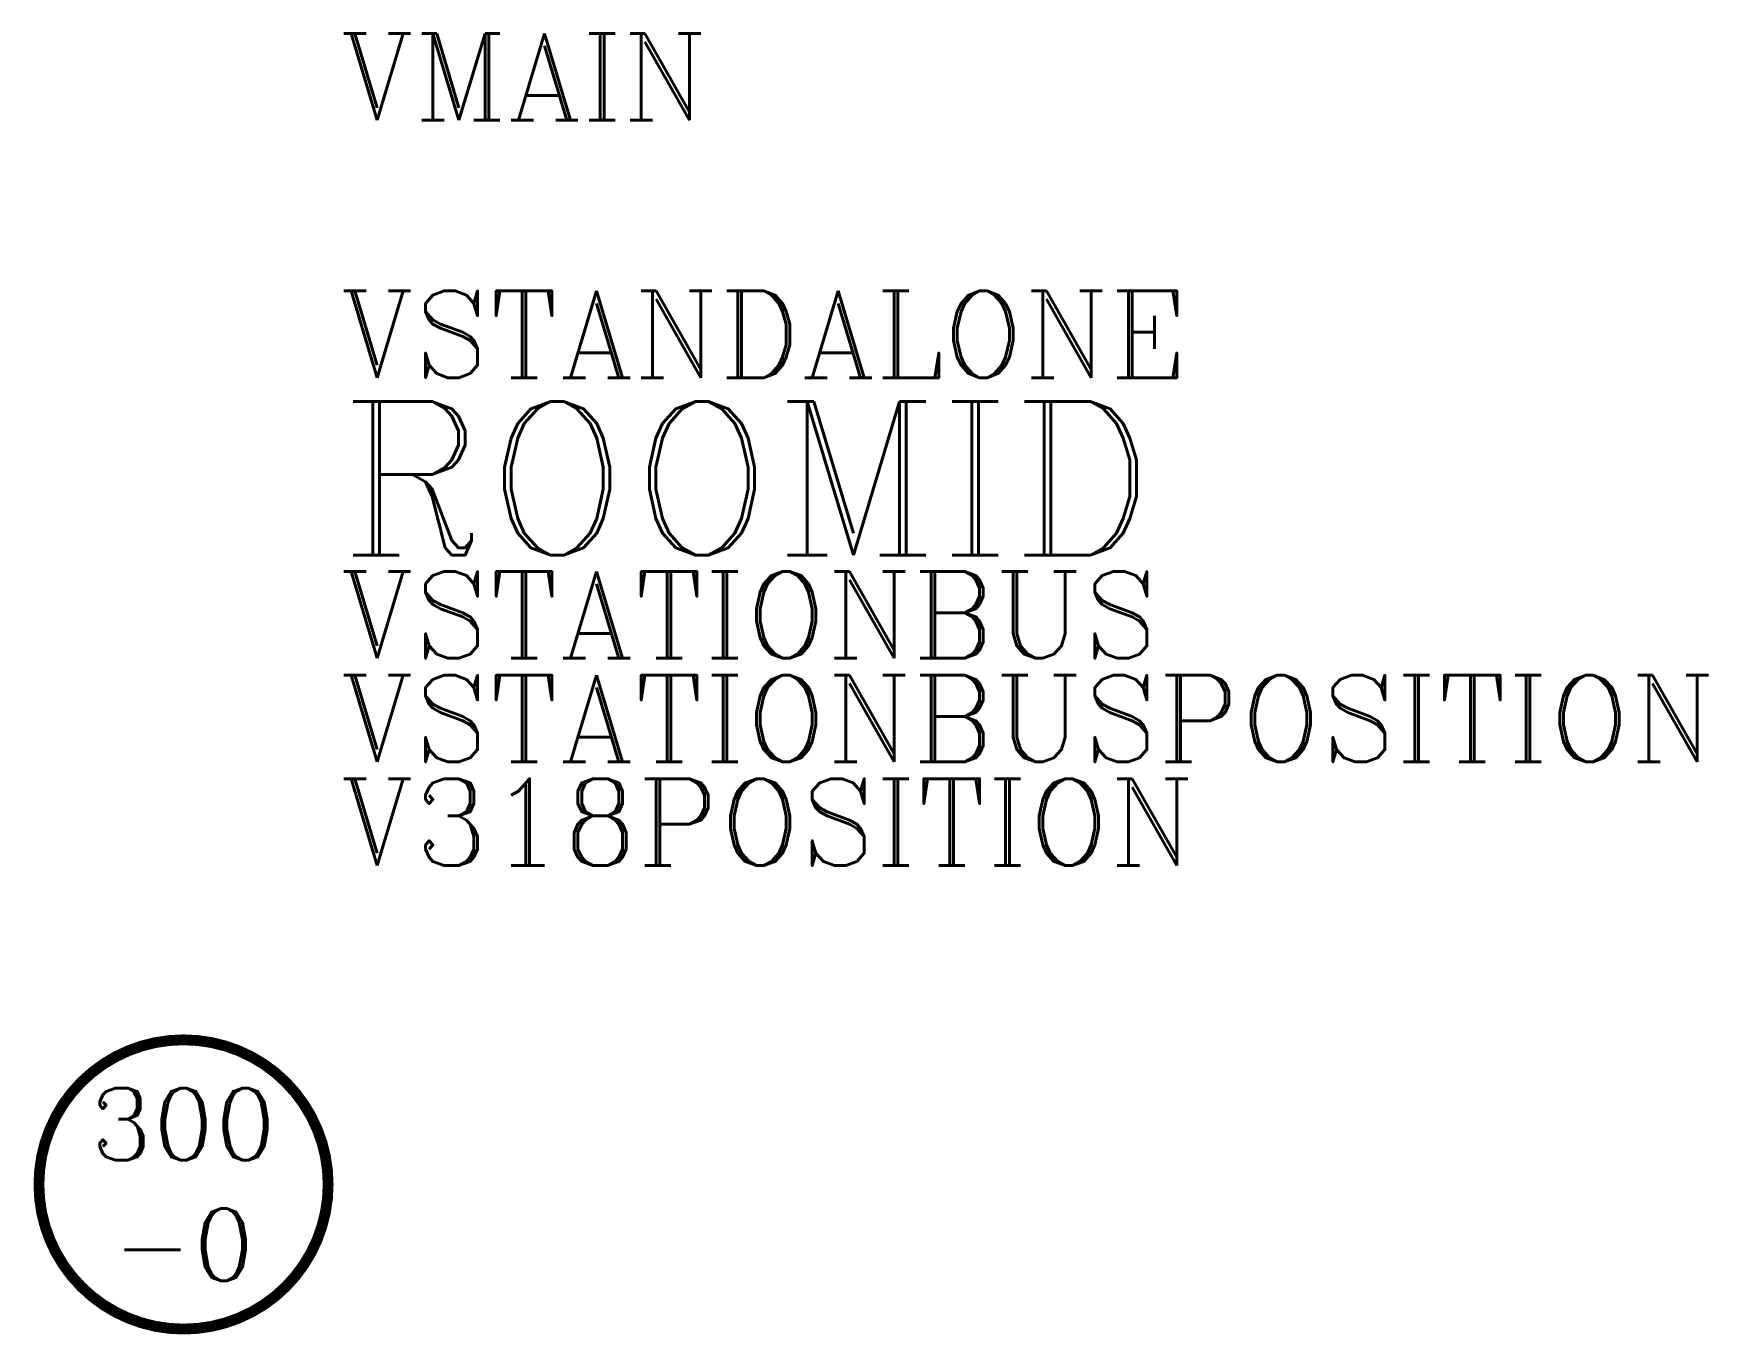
# Model space of a CAD drawing. Header units: inches. Extents: x -10 to 105, y -10 to 80.
import ezdxf

# ---------------------------------------------------------------- set-up
doc = ezdxf.new("R2010")
doc.units = ezdxf.units.IN
doc.header["$LTSCALE"] = 48
doc.header["$MEASUREMENT"] = 0
doc.styles.add('ROMANC', font='COMPLEX.SHX')
doc.styles.add('WSNotes', font='complex.shx', dxfattribs={"height": 18})

msp = doc.modelspace()

# ---------------------------------------------------------------- texts
at = {"flags": 1}
for tag, p, height, style in [('VMAIN', (10.82, 73.58), 6, 'ROMANC'), ('VSTANDALONE', (10.82, 55.78), 6, 'ROMANC'), ('ROOMID', (10.82, 43.52), 10.62, 'WSNotes'), ('VSTATIONBUS', (10.82, 36.38), 6, 'ROMANC'), ('VSTATIONBUSPOSITION', (10.82, 29.21), 6, 'ROMANC'), ('V318POSITION', (10.82, 22.05), 6, 'ROMANC')]:
    msp.add_attdef(tag, p, '', height=height, dxfattribs=dict(at, style=style))

# ---------------------------------------------------------------- wipeouts: each hides what was drawn before it
msp.add_wipeout([(-0.32, 9.99), (-7.29, 6.84), (-9.99, -0.32), (-6.84, -7.29), (0.32, -9.99), (7.29, -6.84), (9.99, 0.32), (6.84, 7.29)])

# ---------------------------------------------------------------- next in the draw order: linework, layer by layer
at = {"linetype": 'Continuous', "const_width": 0.75}
msp.add_lwpolyline([(10, 0, 1), (-10, 0, 1)], format="xyb", close=True, dxfattribs=at)
at = {"linetype": 'Continuous'}
msp.add_circle((0, 0), 10, dxfattribs=at)

# ---------------------------------------------------------------- next in the draw order: texts
at = {"insert": (0, 0), "char_height": 5, "attachment_point": 5, "style": 'ROMANC'}
msp.add_mtext_dynamic_manual_height_columns('300\\P-0', width=15.3873, gutter_width=30, heights=[0], dxfattribs=at)

doc.saveas('drawing.dxf')
